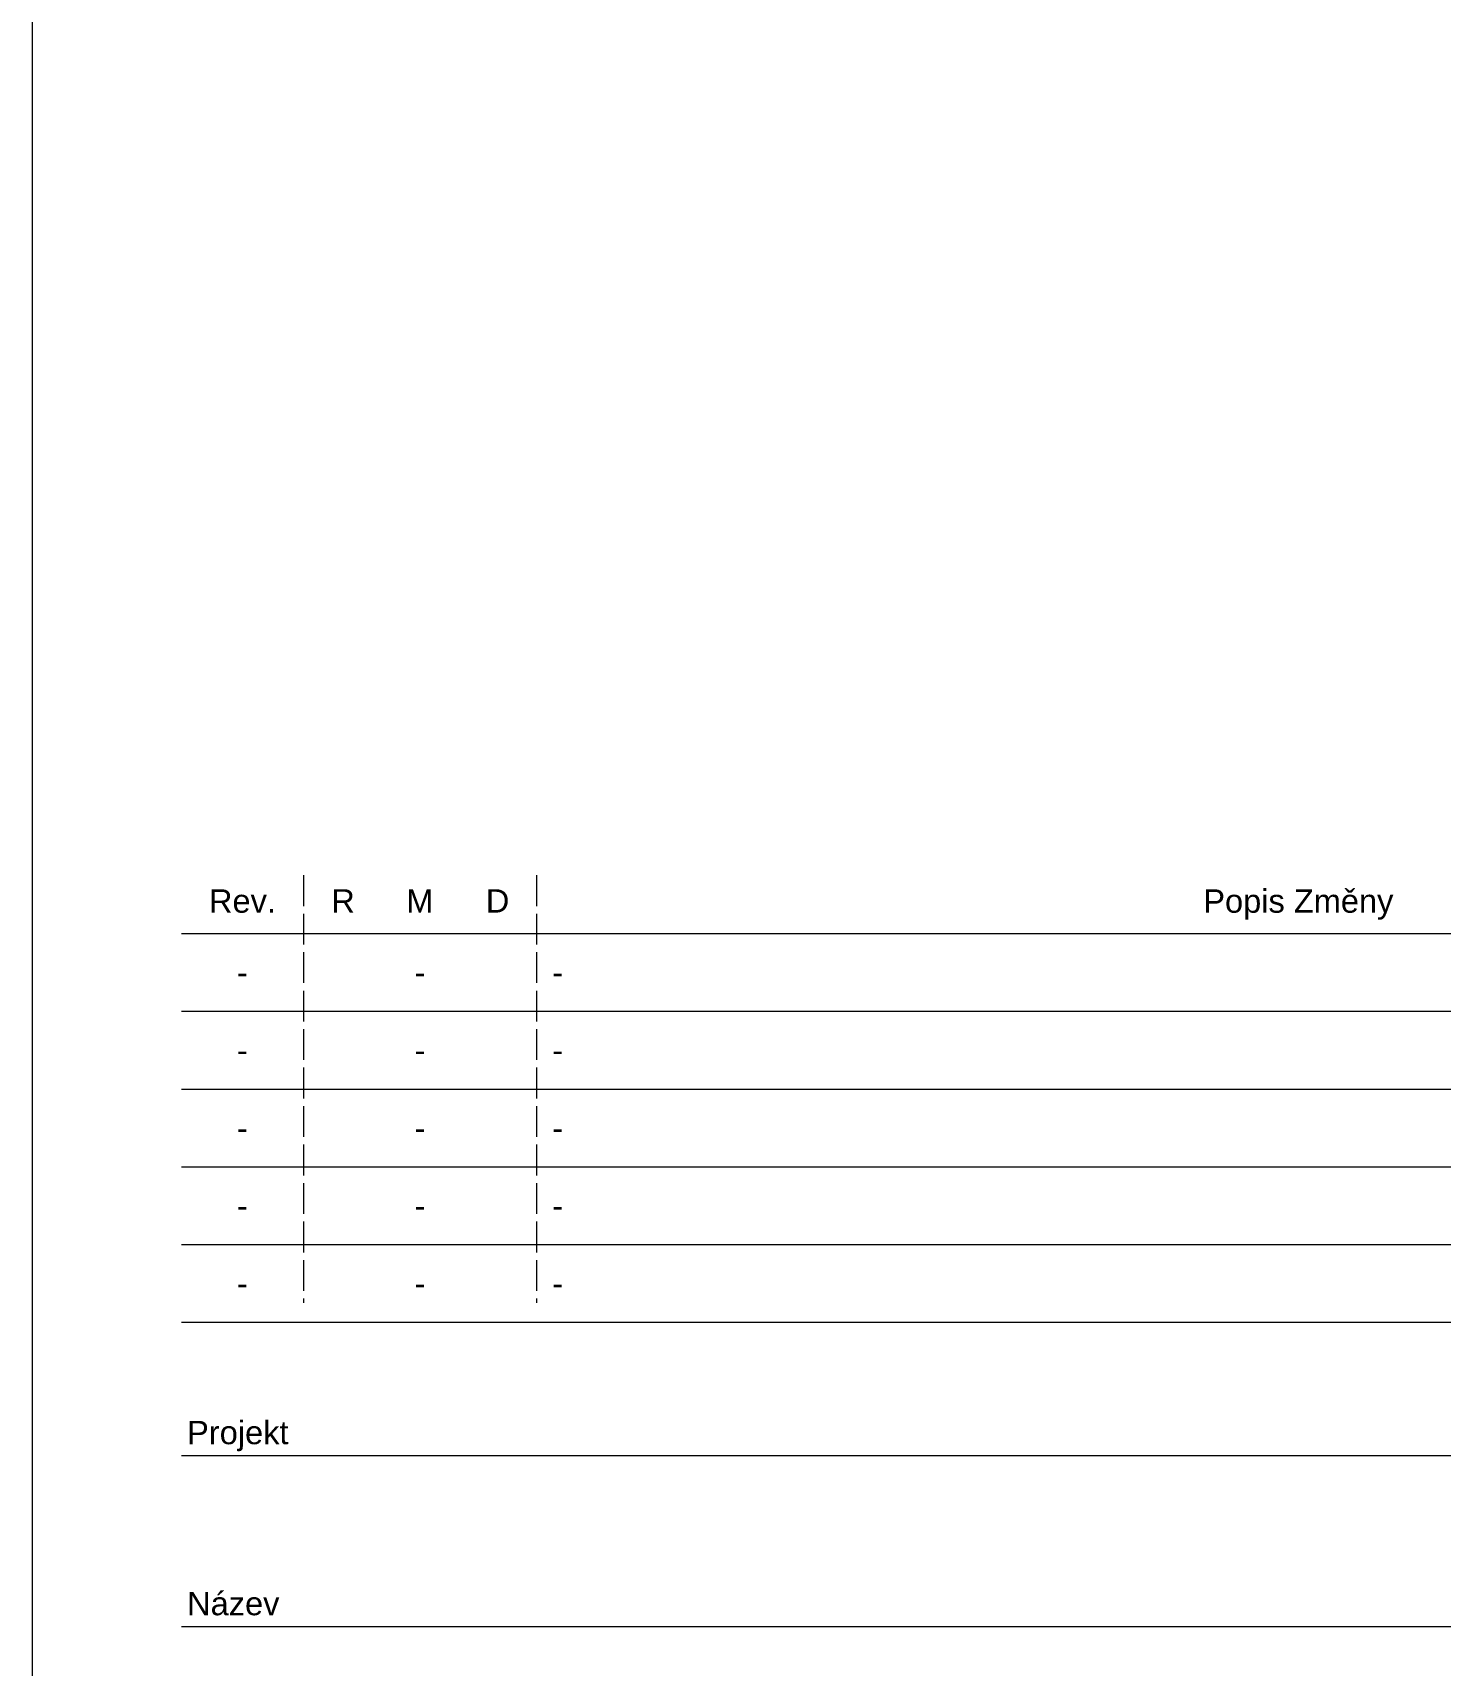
# Paper-space layout 'A0' of a CAD drawing. Header units: millimetres. Extents: x -1102 to 86, y 80 to 920.
# Drawn here: x -124.3 to -33.8, y 184.6 to 289.6 of the extents above; entities that cross this region are included whole.
import ezdxf
from ezdxf.enums import TextEntityAlignment as Align

# ---------------------------------------------------------------- set-up
doc = ezdxf.new("R2010")
doc.units = ezdxf.units.MM
doc.header["$LTSCALE"] = 0.5
doc.linetypes.add('ACAD_ISO02W100', pattern=[15, 12, -3])
doc.layers.add('Border', color=7, linetype='Continuous', lineweight=0)
doc.layers.add('Border_TextCZ', color=7, linetype='Continuous', lineweight=0)
doc.layers.add('Border_TextCZAtr', color=7, linetype='Continuous')
doc.styles.add('Arial Unicode', font='ARIALUNI.TTF', dxfattribs={"width": 1.428571, "height": 0.007})
doc.styles.add('Arial_1.5', font='arial.ttf', dxfattribs={"height": 1.5})
doc.styles.add('Arial_4.0', font='arial.ttf', dxfattribs={"width": 0.9, "height": 4})
doc.styles.add('Arial_6.5', font='arial.ttf', dxfattribs={"width": 0.8, "height": 6.5})

# ---------------------------------------------------------------- blocks, each defined once
blk = doc.blocks.new('A0_v03_CZ')
at = {"layer": 'Border'}
blk.add_line((987.58, 152.06), (1177.58, 152.06), dxfattribs=at)
at = {"layer": 'Border', "color": 7, "linetype": 'Continuous', "lineweight": 0}
blk.add_lwpolyline([(978, 0), (978, 297), (1188, 297)], dxfattribs=at)
at = {"layer": 'Border', "linetype": 'ACAD_ISO02W100', "ltscale": 0.33}
for points in [[(995.42, 155.81), (995.42, 128.31)], [(1010.42, 155.81), (1010.42, 128.31)]]:
    blk.add_lwpolyline(points, dxfattribs=at)
at = {"layer": 'Border'}
for points in [[(987.58, 152.06), (1178.42, 152.06)], [(987.58, 147.06), (1178.42, 147.06)], [(987.58, 142.06), (1178.42, 142.06)], [(987.58, 137.06), (1178.42, 137.06)], [(987.58, 132.06), (1178.42, 132.06)], [(987.58, 127.06), (1178.42, 127.06)], [(987.58, 118.5), (1178.42, 118.5)], [(987.58, 107.5), (1178.42, 107.5)]]:
    blk.add_lwpolyline(points, dxfattribs=at)
at = {"layer": 'Border_TextCZ', "color": 7, "linetype": 'Continuous', "lineweight": 0, "style": 'Arial_1.5'}
for s, p in [('Rev.', (991.5, 154.15)), ('R', (997.97, 154.16)), ('M', (1002.91, 154.16)), ('D', (1007.91, 154.16)), ('Popis Změny', (1059.42, 154.15))]:
    blk.add_text(s, height=1.5, dxfattribs=at).set_placement(p, align=Align.MIDDLE_CENTER)
at = {"layer": 'Border_TextCZ', "color": 7, "linetype": 'Continuous', "lineweight": 0, "style": 'Arial Unicode'}
for s, p in [('Projekt', (987.94, 119.97)), ('Název', (987.94, 108.97))]:
    blk.add_text(s, height=1.5, dxfattribs=at).set_placement(p, align=Align.MIDDLE_LEFT)
at = {"layer": 'Border_TextCZAtr', "style": 'Arial_1.5'}
for tag, p in [('rev-5', (991.5, 149.56)), ('date-5', (1002.92, 149.56)), ('status-5', (1113.42, 149.56)), ('rev-4', (991.5, 144.56)), ('date-4', (1002.92, 144.56)), ('status-4', (1113.42, 144.56)), ('rev-3', (991.5, 139.56)), ('date-3', (1002.92, 139.56)), ('status-3', (1113.42, 139.56)), ('rev-2', (991.5, 134.56)), ('date-2', (1002.92, 134.56)), ('status-2', (1113.42, 134.56)), ('rev-1', (991.5, 129.56)), ('date-1', (1002.92, 129.56)), ('status-1', (1113.42, 129.56))]:
    blk.add_attdef(tag, text='', height=1.5, dxfattribs=at).set_placement(p, align=Align.MIDDLE)
for tag, p in [('description-5', (1011.42, 149.56)), ('description-4', (1011.42, 144.56)), ('description-3', (1011.42, 139.56)), ('description-2', (1011.42, 134.56)), ('description-1', (1011.42, 129.56))]:
    blk.add_attdef(tag, text='', height=1.5, dxfattribs=at).set_placement(p, align=Align.MIDDLE_LEFT)
for tag, p in [('name1-5', (1125.92, 149.56)), ('name2-5', (1140.92, 149.56)), ('name3-5', (1155.92, 149.56)), ('name4-5', (1170.92, 149.56)), ('name1-4', (1125.92, 144.56)), ('name2-4', (1140.92, 144.56)), ('name3-4', (1155.92, 144.56)), ('name4-4', (1170.92, 144.56)), ('name1-3', (1125.92, 139.56)), ('name2-3', (1140.92, 139.56)), ('name3-3', (1155.92, 139.56)), ('name4-3', (1170.92, 139.56)), ('name1-2', (1125.92, 134.56)), ('name2-2', (1140.92, 134.56)), ('name3-2', (1155.92, 134.56)), ('name4-2', (1170.92, 134.56)), ('name1-1', (1125.92, 129.56)), ('name2-1', (1140.92, 129.56)), ('name3-1', (1155.92, 129.56)), ('name4-1', (1170.92, 129.56))]:
    blk.add_attdef(tag, text='', height=1.5, dxfattribs=at).set_placement(p, align=Align.CENTER)
at = {"layer": 'Border_TextCZAtr', "style": 'Arial_6.5', "width": 0.8}
blk.add_attdef('SUBJECT1', text='', height=6.5, dxfattribs=at).set_placement((1082.94, 113.25), align=Align.MIDDLE_CENTER)
at = {"layer": 'Border_TextCZAtr', "style": 'Arial_4.0'}
for tag, p in [('SUBJECT2', (1082.94, 100.42)), ('SUBJECT3', (1082.94, 92.42)), ('SUBJECT4', (1082.94, 84.42)), ('SUBJECT5', (1082.94, 76.42))]:
    blk.add_attdef(tag, text='', height=4, dxfattribs=at).set_placement(p, align=Align.MIDDLE_CENTER)
at = {"layer": 'Border_TextCZAtr', "style": 'Arial_4.0', "width": 0.9}
for tag, p in [('EXTREF', (1076.34, 61.7)), ('CONFIDENT', (1142.14, 61.7)), ('REPLACES', (1076.34, 48.7)), ('scale', (1132.88, 48.7)), ('sheet', (1156.14, 48.7)), ('size', (1170.3, 48.7)), ('TYPPROJ', (1075.94, 35.69)), ('PROJ_NUM', (1082.18, 35.69)), ('TASK', (1106.08, 35.69)), ('OCD', (1123.56, 35.69)), ('ISSUER', (1156.14, 35.69)), ('INDICATOR', (1076.34, 22.81)), ('X', (1117.57, 22.81)), ('NUMBER', (1123.56, 22.81)), ('FOLIO', (1156.14, 22.81)), ('REV', (1170.64, 22.81))]:
    blk.add_attdef(tag, text='', height=4, dxfattribs=at).set_placement(p, align=Align.MIDDLE_LEFT)
at = {"layer": 'Border_TextCZAtr', "color": 7, "linetype": 'Continuous', "lineweight": 0, "style": 'Arial_4.0', "width": 0.9, "flags": 10}
blk.add_attdef('TP-', text='', height=4, dxfattribs=at).set_placement((1109.2, 22.81), align=Align.MIDDLE_LEFT)

psp = doc.layouts.new('A0')

# ---------------------------------------------------------------- block references
at = {"layer": 'Border'}
ref = psp.add_blockref('A0_v03_CZ', (-1102.32, 79.58), dxfattribs=at)
ref.add_attrib('rev-5', '-', dxfattribs={"layer": 'Border_TextCZAtr', "height": 1.5, "style": 'Arial_1.5'}).set_placement((-110.82, 229.14), align=Align.MIDDLE)
ref.add_attrib('rev-1', '-', dxfattribs={"layer": 'Border_TextCZAtr', "height": 1.5, "style": 'Arial_1.5'}).set_placement((-110.82, 209.14), align=Align.MIDDLE)
ref.add_attrib('rev-2', '-', dxfattribs={"layer": 'Border_TextCZAtr', "height": 1.5, "style": 'Arial_1.5'}).set_placement((-110.82, 214.14), align=Align.MIDDLE)
ref.add_attrib('rev-3', '-', dxfattribs={"layer": 'Border_TextCZAtr', "height": 1.5, "style": 'Arial_1.5'}).set_placement((-110.82, 219.14), align=Align.MIDDLE)
ref.add_attrib('rev-4', '-', dxfattribs={"layer": 'Border_TextCZAtr', "height": 1.5, "style": 'Arial_1.5'}).set_placement((-110.82, 224.14), align=Align.MIDDLE)
ref.add_attrib('date-1', '-', dxfattribs={"layer": 'Border_TextCZAtr', "height": 1.5, "style": 'Arial_1.5'}).set_placement((-99.4, 209.14), align=Align.MIDDLE)
ref.add_attrib('date-2', '-', dxfattribs={"layer": 'Border_TextCZAtr', "height": 1.5, "style": 'Arial_1.5'}).set_placement((-99.4, 214.14), align=Align.MIDDLE)
ref.add_attrib('date-3', '-', dxfattribs={"layer": 'Border_TextCZAtr', "height": 1.5, "style": 'Arial_1.5'}).set_placement((-99.4, 219.14), align=Align.MIDDLE)
ref.add_attrib('date-4', '-', dxfattribs={"layer": 'Border_TextCZAtr', "height": 1.5, "style": 'Arial_1.5'}).set_placement((-99.4, 224.14), align=Align.MIDDLE)
ref.add_attrib('date-5', '-', dxfattribs={"layer": 'Border_TextCZAtr', "height": 1.5, "style": 'Arial_1.5'}).set_placement((-99.4, 229.14), align=Align.MIDDLE)
ref.add_attrib('description-1', '-', dxfattribs={"layer": 'Border_TextCZAtr', "height": 1.5, "style": 'Arial_1.5'}).set_placement((-90.9, 209.14), align=Align.MIDDLE_LEFT)
ref.add_attrib('description-2', '-', dxfattribs={"layer": 'Border_TextCZAtr', "height": 1.5, "style": 'Arial_1.5'}).set_placement((-90.9, 214.14), align=Align.MIDDLE_LEFT)
ref.add_attrib('description-3', '-', dxfattribs={"layer": 'Border_TextCZAtr', "height": 1.5, "style": 'Arial_1.5'}).set_placement((-90.9, 219.14), align=Align.MIDDLE_LEFT)
ref.add_attrib('description-4', '-', dxfattribs={"layer": 'Border_TextCZAtr', "height": 1.5, "style": 'Arial_1.5'}).set_placement((-90.9, 224.14), align=Align.MIDDLE_LEFT)
ref.add_attrib('description-5', '-', dxfattribs={"layer": 'Border_TextCZAtr', "height": 1.5, "style": 'Arial_1.5'}).set_placement((-90.9, 229.14), align=Align.MIDDLE_LEFT)

doc.saveas('drawing.dxf')
